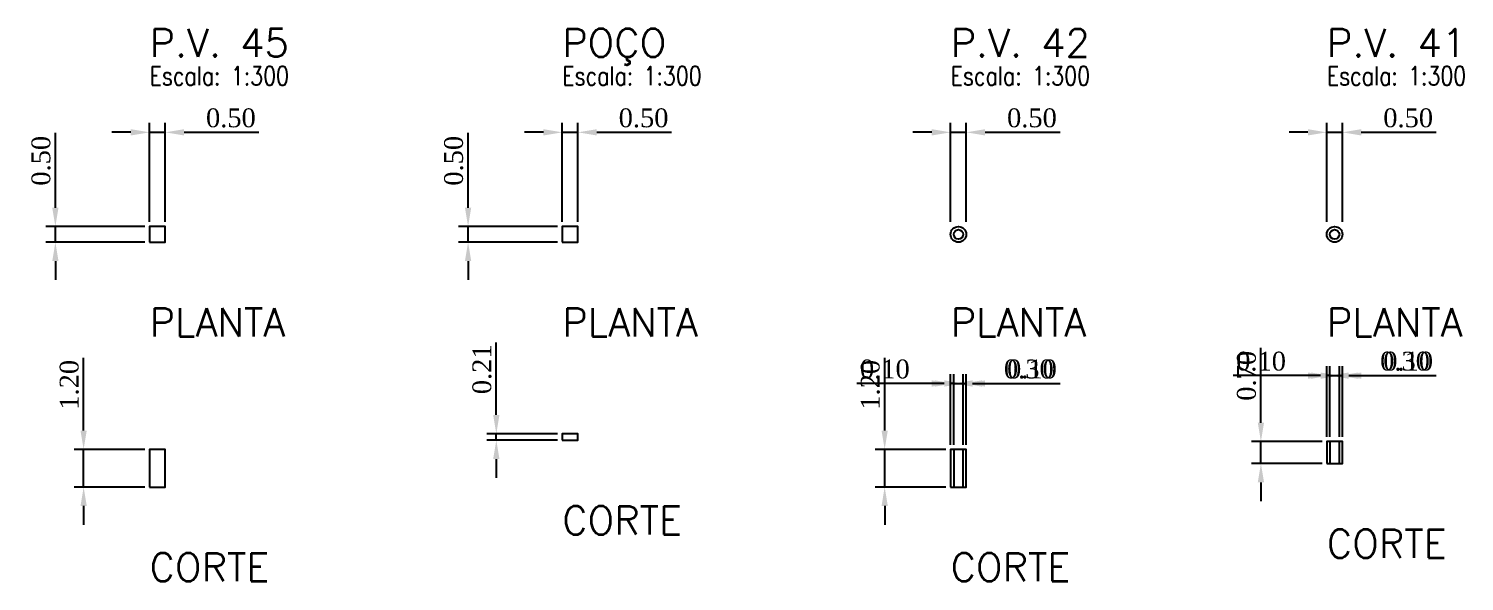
# Model space of a CAD drawing. Extents: x -44 to 14114764, y -20 to 289527804.
# Drawn here: x 359733.37 to 359779.12, y 7353290.87 to 7353308.47 of the extents above; entities that cross this region are included whole.
import ezdxf

# ---------------------------------------------------------------- set-up
doc = ezdxf.new("R2010")
doc.units = 0
doc.header["$PDMODE"] = 3
doc.header["$PDSIZE"] = 0.1
for name, color, linetype in [('DETALHE_POCO_COT', 8, 'Continuous'), ('DETALHE_POCO_FOR', 7, 'Continuous'), ('DETALHE_POCO_TIT', 5, 'Continuous'), ('DETALHE_POCO_TXT', 7, 'Continuous')]:
    doc.layers.add(name, color=color, linetype=linetype)
doc.styles.add('ROMANS', font='ROMANS.shx', dxfattribs={"height": 2})
doc.styles.get("Standard").update_dxf_attribs({"font": 'times.ttf'})
doc.dimstyles.new('ISO-25', dxfattribs={"dimtxt": 2.5, "dimasz": 2.5, "dimexe": 1.25, "dimexo": 0.625, "dimtad": 1, "dimtxsty": 'Standard', "dimcen": 2.5, "dimadec": 0, "dimazin": 0, "dimtfac": 1, "dimtmove": 0, "dimatfit": 3, "dimfxl": 1, "dimarcsym": 0})

# ---------------------------------------------------------------- blocks, each defined once
blk = doc.blocks.new('*D566')
at = {"layer": 'Defpoints', "color": 0, "transparency": 16777216}
for p in [(359737.721, 7353305.165), (359737.221, 7353302.165), (359737.721, 7353302.165)]:
    blk.add_point(p, dxfattribs=at)
at = {"layer": 'DETALHE_POCO_COT', "color": 0, "lineweight": -2, "transparency": 16777216}
for p, q in [((359737.221, 7353302.315), (359737.221, 7353305.465)), ((359737.721, 7353302.315), (359737.721, 7353305.465)), ((359736.621, 7353305.165), (359736.021, 7353305.165)), ((359737.221, 7353305.165), (359737.721, 7353305.165)), ((359738.321, 7353305.165), (359740.708, 7353305.165))]:
    blk.add_line(p, q, dxfattribs=at)
at = {"layer": 'DETALHE_POCO_COT', "color": 0, "transparency": 16777216}
for points in [[(359736.621, 7353305.265), (359736.621, 7353305.065), (359737.221, 7353305.165)], [(359738.321, 7353305.265), (359738.321, 7353305.065), (359737.721, 7353305.165)]]:
    blk.add_solid(points, dxfattribs=at)
at = {"layer": 'DETALHE_POCO_COT', "color": 0, "transparency": 16777216, "insert": (359739.814, 7353305.621), "char_height": 0.6, "attachment_point": 5}
blk.add_mtext('0.50', dxfattribs=at)
blk = doc.blocks.new('*D567')
at = {"layer": 'Defpoints', "color": 0, "transparency": 16777216}
for p in [(359734.221, 7353302.165), (359737.221, 7353302.165), (359737.221, 7353301.665)]:
    blk.add_point(p, dxfattribs=at)
at = {"layer": 'DETALHE_POCO_COT', "color": 0, "lineweight": -2, "transparency": 16777216}
for p, q in [((359734.221, 7353302.765), (359734.221, 7353305.152)), ((359737.071, 7353302.165), (359733.921, 7353302.165)), ((359734.221, 7353301.665), (359734.221, 7353302.165)), ((359737.071, 7353301.665), (359733.921, 7353301.665)), ((359734.221, 7353301.065), (359734.221, 7353300.465))]:
    blk.add_line(p, q, dxfattribs=at)
at = {"layer": 'DETALHE_POCO_COT', "color": 0, "transparency": 16777216}
for points in [[(359734.121, 7353302.765), (359734.321, 7353302.765), (359734.221, 7353302.165)], [(359734.121, 7353301.065), (359734.321, 7353301.065), (359734.221, 7353301.665)]]:
    blk.add_solid(points, dxfattribs=at)
at = {"layer": 'DETALHE_POCO_COT', "color": 0, "transparency": 16777216, "insert": (359733.765, 7353304.259), "char_height": 0.6, "attachment_point": 5, "rotation": 90}
blk.add_mtext('0.50', dxfattribs=at)
blk = doc.blocks.new('*D568')
at = {"layer": 'Defpoints', "color": 0, "transparency": 16777216}
for p in [(359735.121, 7353295.065), (359737.221, 7353295.065), (359737.221, 7353293.865)]:
    blk.add_point(p, dxfattribs=at)
at = {"layer": 'DETALHE_POCO_COT', "color": 0, "lineweight": -2, "transparency": 16777216}
for p, q in [((359735.121, 7353295.665), (359735.121, 7353297.98)), ((359737.071, 7353295.065), (359734.821, 7353295.065)), ((359735.121, 7353293.865), (359735.121, 7353295.065)), ((359737.071, 7353293.865), (359734.821, 7353293.865)), ((359735.121, 7353293.265), (359735.121, 7353292.665))]:
    blk.add_line(p, q, dxfattribs=at)
at = {"layer": 'DETALHE_POCO_COT', "color": 0, "transparency": 16777216}
for points in [[(359735.021, 7353295.665), (359735.221, 7353295.665), (359735.121, 7353295.065)], [(359735.021, 7353293.265), (359735.221, 7353293.265), (359735.121, 7353293.865)]]:
    blk.add_solid(points, dxfattribs=at)
at = {"layer": 'DETALHE_POCO_COT', "color": 0, "transparency": 16777216, "insert": (359734.665, 7353297.123), "char_height": 0.6, "attachment_point": 5, "rotation": 90}
blk.add_mtext('1.20', dxfattribs=at)
blk = doc.blocks.new('*D569')
at = {"layer": 'Defpoints', "color": 0, "transparency": 16777216}
for p in [(359750.872, 7353305.165), (359750.372, 7353302.165), (359750.872, 7353302.165)]:
    blk.add_point(p, dxfattribs=at)
at = {"layer": 'DETALHE_POCO_COT', "color": 0, "lineweight": -2, "transparency": 16777216}
for p, q in [((359750.372, 7353302.315), (359750.372, 7353305.465)), ((359750.872, 7353302.315), (359750.872, 7353305.465)), ((359749.772, 7353305.165), (359749.172, 7353305.165)), ((359750.372, 7353305.165), (359750.872, 7353305.165)), ((359751.472, 7353305.165), (359753.859, 7353305.165))]:
    blk.add_line(p, q, dxfattribs=at)
at = {"layer": 'DETALHE_POCO_COT', "color": 0, "transparency": 16777216}
for points in [[(359749.772, 7353305.265), (359749.772, 7353305.065), (359750.372, 7353305.165)], [(359751.472, 7353305.265), (359751.472, 7353305.065), (359750.872, 7353305.165)]]:
    blk.add_solid(points, dxfattribs=at)
at = {"layer": 'DETALHE_POCO_COT', "color": 0, "transparency": 16777216, "insert": (359752.965, 7353305.621), "char_height": 0.6, "attachment_point": 5}
blk.add_mtext('0.50', dxfattribs=at)
blk = doc.blocks.new('*D570')
at = {"layer": 'Defpoints', "color": 0, "transparency": 16777216}
for p in [(359747.372, 7353302.165), (359750.372, 7353302.165), (359750.372, 7353301.665)]:
    blk.add_point(p, dxfattribs=at)
at = {"layer": 'DETALHE_POCO_COT', "color": 0, "lineweight": -2, "transparency": 16777216}
for p, q in [((359747.372, 7353302.765), (359747.372, 7353305.152)), ((359750.222, 7353302.165), (359747.072, 7353302.165)), ((359747.372, 7353301.665), (359747.372, 7353302.165)), ((359750.222, 7353301.665), (359747.072, 7353301.665)), ((359747.372, 7353301.065), (359747.372, 7353300.465))]:
    blk.add_line(p, q, dxfattribs=at)
at = {"layer": 'DETALHE_POCO_COT', "color": 0, "transparency": 16777216}
for points in [[(359747.272, 7353302.765), (359747.472, 7353302.765), (359747.372, 7353302.165)], [(359747.272, 7353301.065), (359747.472, 7353301.065), (359747.372, 7353301.665)]]:
    blk.add_solid(points, dxfattribs=at)
at = {"layer": 'DETALHE_POCO_COT', "color": 0, "transparency": 16777216, "insert": (359746.916, 7353304.259), "char_height": 0.6, "attachment_point": 5, "rotation": 90}
blk.add_mtext('0.50', dxfattribs=at)
blk = doc.blocks.new('*D571')
at = {"layer": 'Defpoints', "color": 0, "transparency": 16777216}
for p in [(359748.272, 7353295.563), (359750.372, 7353295.563), (359750.372, 7353295.358)]:
    blk.add_point(p, dxfattribs=at)
at = {"layer": 'DETALHE_POCO_COT', "color": 0, "lineweight": -2, "transparency": 16777216}
for p, q in [((359748.272, 7353296.163), (359748.272, 7353298.473)), ((359750.222, 7353295.563), (359747.972, 7353295.563)), ((359750.222, 7353295.358), (359747.972, 7353295.358)), ((359748.272, 7353295.358), (359748.272, 7353295.563)), ((359748.272, 7353294.758), (359748.272, 7353294.158))]:
    blk.add_line(p, q, dxfattribs=at)
at = {"layer": 'DETALHE_POCO_COT', "color": 0, "transparency": 16777216}
for points in [[(359748.172, 7353296.163), (359748.372, 7353296.163), (359748.272, 7353295.563)], [(359748.172, 7353294.758), (359748.372, 7353294.758), (359748.272, 7353295.358)]]:
    blk.add_solid(points, dxfattribs=at)
at = {"layer": 'DETALHE_POCO_COT', "color": 0, "transparency": 16777216, "insert": (359747.816, 7353297.618), "char_height": 0.6, "attachment_point": 5, "rotation": 90}
blk.add_mtext('0.21', dxfattribs=at)
blk = doc.blocks.new('*D572')
at = {"layer": 'Defpoints', "color": 0, "transparency": 16777216}
for p in [(359763.248, 7353305.165), (359762.748, 7353302.165), (359763.248, 7353302.165)]:
    blk.add_point(p, dxfattribs=at)
at = {"layer": 'DETALHE_POCO_COT', "color": 0, "lineweight": -2, "transparency": 16777216}
for p, q in [((359762.748, 7353302.315), (359762.748, 7353305.465)), ((359763.248, 7353302.315), (359763.248, 7353305.465)), ((359762.148, 7353305.165), (359761.548, 7353305.165)), ((359762.748, 7353305.165), (359763.248, 7353305.165)), ((359763.848, 7353305.165), (359766.235, 7353305.165))]:
    blk.add_line(p, q, dxfattribs=at)
at = {"layer": 'DETALHE_POCO_COT', "color": 0, "transparency": 16777216}
for points in [[(359762.148, 7353305.265), (359762.148, 7353305.065), (359762.748, 7353305.165)], [(359763.848, 7353305.265), (359763.848, 7353305.065), (359763.248, 7353305.165)]]:
    blk.add_solid(points, dxfattribs=at)
at = {"layer": 'DETALHE_POCO_COT', "color": 0, "transparency": 16777216, "insert": (359765.341, 7353305.621), "char_height": 0.6, "attachment_point": 5}
blk.add_mtext('0.50', dxfattribs=at)
blk = doc.blocks.new('*D573')
at = {"layer": 'Defpoints', "color": 0, "transparency": 16777216}
for p in [(359760.648, 7353295.065), (359762.748, 7353295.065), (359762.748, 7353293.865)]:
    blk.add_point(p, dxfattribs=at)
at = {"layer": 'DETALHE_POCO_COT', "color": 0, "lineweight": -2, "transparency": 16777216}
for p, q in [((359760.648, 7353295.665), (359760.648, 7353297.98)), ((359762.598, 7353295.065), (359760.348, 7353295.065)), ((359760.648, 7353293.865), (359760.648, 7353295.065)), ((359762.598, 7353293.865), (359760.348, 7353293.865)), ((359760.648, 7353293.265), (359760.648, 7353292.665))]:
    blk.add_line(p, q, dxfattribs=at)
at = {"layer": 'DETALHE_POCO_COT', "color": 0, "transparency": 16777216}
for points in [[(359760.548, 7353295.665), (359760.748, 7353295.665), (359760.648, 7353295.065)], [(359760.548, 7353293.265), (359760.748, 7353293.265), (359760.648, 7353293.865)]]:
    blk.add_solid(points, dxfattribs=at)
at = {"layer": 'DETALHE_POCO_COT', "color": 0, "transparency": 16777216, "insert": (359760.192, 7353297.123), "char_height": 0.6, "attachment_point": 5, "rotation": 90}
blk.add_mtext('1.20', dxfattribs=at)
blk = doc.blocks.new('*D574')
at = {"layer": 'Defpoints', "color": 0, "transparency": 16777216}
for p in [(359762.848, 7353297.165), (359762.748, 7353295.065), (359762.848, 7353295.065)]:
    blk.add_point(p, dxfattribs=at)
at = {"layer": 'DETALHE_POCO_COT', "color": 0, "lineweight": -2, "transparency": 16777216}
for p, q in [((359762.748, 7353295.215), (359762.748, 7353297.465)), ((359762.848, 7353295.215), (359762.848, 7353297.465)), ((359762.148, 7353297.165), (359759.761, 7353297.165)), ((359762.848, 7353297.165), (359762.748, 7353297.165)), ((359763.448, 7353297.165), (359764.048, 7353297.165))]:
    blk.add_line(p, q, dxfattribs=at)
at = {"layer": 'DETALHE_POCO_COT', "color": 0, "transparency": 16777216}
for points in [[(359762.148, 7353297.265), (359762.148, 7353297.065), (359762.748, 7353297.165)], [(359763.448, 7353297.265), (359763.448, 7353297.065), (359762.848, 7353297.165)]]:
    blk.add_solid(points, dxfattribs=at)
at = {"layer": 'DETALHE_POCO_COT', "color": 0, "transparency": 16777216, "insert": (359760.654, 7353297.621), "char_height": 0.6, "attachment_point": 5}
blk.add_mtext('0.10', dxfattribs=at)
blk = doc.blocks.new('*D575')
at = {"layer": 'Defpoints', "color": 0, "transparency": 16777216}
for p in [(359763.148, 7353297.165), (359762.848, 7353295.065), (359763.148, 7353295.065)]:
    blk.add_point(p, dxfattribs=at)
at = {"layer": 'DETALHE_POCO_COT', "color": 0, "lineweight": -2, "transparency": 16777216}
for p, q in [((359762.848, 7353295.215), (359762.848, 7353297.465)), ((359763.148, 7353295.215), (359763.148, 7353297.465)), ((359762.248, 7353297.165), (359761.648, 7353297.165)), ((359762.848, 7353297.165), (359763.148, 7353297.165)), ((359763.748, 7353297.165), (359766.135, 7353297.165))]:
    blk.add_line(p, q, dxfattribs=at)
at = {"layer": 'DETALHE_POCO_COT', "color": 0, "transparency": 16777216}
for points in [[(359762.248, 7353297.265), (359762.248, 7353297.065), (359762.848, 7353297.165)], [(359763.748, 7353297.265), (359763.748, 7353297.065), (359763.148, 7353297.165)]]:
    blk.add_solid(points, dxfattribs=at)
at = {"layer": 'DETALHE_POCO_COT', "color": 0, "transparency": 16777216, "insert": (359765.241, 7353297.621), "char_height": 0.6, "attachment_point": 5}
blk.add_mtext('0.30', dxfattribs=at)
blk = doc.blocks.new('*D576')
at = {"layer": 'Defpoints', "color": 0, "transparency": 16777216}
for p in [(359763.248, 7353297.165), (359763.148, 7353295.065), (359763.248, 7353295.065)]:
    blk.add_point(p, dxfattribs=at)
at = {"layer": 'DETALHE_POCO_COT', "color": 0, "lineweight": -2, "transparency": 16777216}
for p, q in [((359763.148, 7353295.215), (359763.148, 7353297.465)), ((359763.248, 7353295.215), (359763.248, 7353297.465)), ((359762.548, 7353297.165), (359761.948, 7353297.165)), ((359763.148, 7353297.165), (359763.248, 7353297.165)), ((359763.848, 7353297.165), (359766.235, 7353297.165))]:
    blk.add_line(p, q, dxfattribs=at)
at = {"layer": 'DETALHE_POCO_COT', "color": 0, "transparency": 16777216}
for points in [[(359762.548, 7353297.265), (359762.548, 7353297.065), (359763.148, 7353297.165)], [(359763.848, 7353297.265), (359763.848, 7353297.065), (359763.248, 7353297.165)]]:
    blk.add_solid(points, dxfattribs=at)
at = {"layer": 'DETALHE_POCO_COT', "color": 0, "transparency": 16777216, "insert": (359765.341, 7353297.621), "char_height": 0.6, "attachment_point": 5}
blk.add_mtext('0.10', dxfattribs=at)
blk = doc.blocks.new('*D577')
at = {"layer": 'Defpoints', "color": 0, "transparency": 16777216}
for p in [(359775.237, 7353305.165), (359774.737, 7353302.165), (359775.237, 7353302.165)]:
    blk.add_point(p, dxfattribs=at)
at = {"layer": 'DETALHE_POCO_COT', "color": 0, "lineweight": -2, "transparency": 16777216}
for p, q in [((359774.737, 7353302.315), (359774.737, 7353305.465)), ((359775.237, 7353302.315), (359775.237, 7353305.465)), ((359774.137, 7353305.165), (359773.537, 7353305.165)), ((359774.737, 7353305.165), (359775.237, 7353305.165)), ((359775.837, 7353305.165), (359778.223, 7353305.165))]:
    blk.add_line(p, q, dxfattribs=at)
at = {"layer": 'DETALHE_POCO_COT', "color": 0, "transparency": 16777216}
for points in [[(359774.137, 7353305.265), (359774.137, 7353305.065), (359774.737, 7353305.165)], [(359775.837, 7353305.265), (359775.837, 7353305.065), (359775.237, 7353305.165)]]:
    blk.add_solid(points, dxfattribs=at)
at = {"layer": 'DETALHE_POCO_COT', "color": 0, "transparency": 16777216, "insert": (359777.33, 7353305.621), "char_height": 0.6, "attachment_point": 5}
blk.add_mtext('0.50', dxfattribs=at)
blk = doc.blocks.new('*D578')
at = {"layer": 'Defpoints', "color": 0, "transparency": 16777216}
for p in [(359772.637, 7353295.315), (359774.737, 7353295.315), (359774.737, 7353294.615)]:
    blk.add_point(p, dxfattribs=at)
at = {"layer": 'DETALHE_POCO_COT', "color": 0, "lineweight": -2, "transparency": 16777216}
for p, q in [((359772.637, 7353295.915), (359772.637, 7353298.302)), ((359774.587, 7353295.315), (359772.337, 7353295.315)), ((359772.637, 7353294.615), (359772.637, 7353295.315)), ((359774.587, 7353294.615), (359772.337, 7353294.615)), ((359772.637, 7353294.015), (359772.637, 7353293.415))]:
    blk.add_line(p, q, dxfattribs=at)
at = {"layer": 'DETALHE_POCO_COT', "color": 0, "transparency": 16777216}
for points in [[(359772.537, 7353295.915), (359772.737, 7353295.915), (359772.637, 7353295.315)], [(359772.537, 7353294.015), (359772.737, 7353294.015), (359772.637, 7353294.615)]]:
    blk.add_solid(points, dxfattribs=at)
at = {"layer": 'DETALHE_POCO_COT', "color": 0, "transparency": 16777216, "insert": (359772.181, 7353297.409), "char_height": 0.6, "attachment_point": 5, "rotation": 90}
blk.add_mtext('0.70', dxfattribs=at)
blk = doc.blocks.new('*D579')
at = {"layer": 'Defpoints', "color": 0, "transparency": 16777216}
for p in [(359774.837, 7353297.415), (359774.737, 7353295.315), (359774.837, 7353295.315)]:
    blk.add_point(p, dxfattribs=at)
at = {"layer": 'DETALHE_POCO_COT', "color": 0, "lineweight": -2, "transparency": 16777216}
for p, q in [((359774.137, 7353297.415), (359771.75, 7353297.415)), ((359774.737, 7353295.465), (359774.737, 7353297.715)), ((359774.837, 7353297.415), (359774.737, 7353297.415)), ((359774.837, 7353295.465), (359774.837, 7353297.715)), ((359775.437, 7353297.415), (359776.037, 7353297.415))]:
    blk.add_line(p, q, dxfattribs=at)
at = {"layer": 'DETALHE_POCO_COT', "color": 0, "transparency": 16777216}
for points in [[(359774.137, 7353297.515), (359774.137, 7353297.315), (359774.737, 7353297.415)], [(359775.437, 7353297.515), (359775.437, 7353297.315), (359774.837, 7353297.415)]]:
    blk.add_solid(points, dxfattribs=at)
at = {"layer": 'DETALHE_POCO_COT', "color": 0, "transparency": 16777216, "insert": (359772.643, 7353297.871), "char_height": 0.6, "attachment_point": 5}
blk.add_mtext('0.10', dxfattribs=at)
blk = doc.blocks.new('*D580')
at = {"layer": 'Defpoints', "color": 0, "transparency": 16777216}
for p in [(359775.137, 7353297.415), (359774.837, 7353295.315), (359775.137, 7353295.315)]:
    blk.add_point(p, dxfattribs=at)
at = {"layer": 'DETALHE_POCO_COT', "color": 0, "lineweight": -2, "transparency": 16777216}
for p, q in [((359774.237, 7353297.415), (359773.637, 7353297.415)), ((359774.837, 7353295.465), (359774.837, 7353297.715)), ((359774.837, 7353297.415), (359775.137, 7353297.415)), ((359775.137, 7353295.465), (359775.137, 7353297.715)), ((359775.737, 7353297.415), (359778.123, 7353297.415))]:
    blk.add_line(p, q, dxfattribs=at)
at = {"layer": 'DETALHE_POCO_COT', "color": 0, "transparency": 16777216}
for points in [[(359774.237, 7353297.515), (359774.237, 7353297.315), (359774.837, 7353297.415)], [(359775.737, 7353297.515), (359775.737, 7353297.315), (359775.137, 7353297.415)]]:
    blk.add_solid(points, dxfattribs=at)
at = {"layer": 'DETALHE_POCO_COT', "color": 0, "transparency": 16777216, "insert": (359777.23, 7353297.871), "char_height": 0.6, "attachment_point": 5}
blk.add_mtext('0.30', dxfattribs=at)
blk = doc.blocks.new('*D581')
at = {"layer": 'Defpoints', "color": 0, "transparency": 16777216}
for p in [(359775.237, 7353297.415), (359775.137, 7353295.315), (359775.237, 7353295.315)]:
    blk.add_point(p, dxfattribs=at)
at = {"layer": 'DETALHE_POCO_COT', "color": 0, "lineweight": -2, "transparency": 16777216}
for p, q in [((359774.537, 7353297.415), (359773.937, 7353297.415)), ((359775.137, 7353295.465), (359775.137, 7353297.715)), ((359775.137, 7353297.415), (359775.237, 7353297.415)), ((359775.237, 7353295.465), (359775.237, 7353297.715)), ((359775.837, 7353297.415), (359778.223, 7353297.415))]:
    blk.add_line(p, q, dxfattribs=at)
at = {"layer": 'DETALHE_POCO_COT', "color": 0, "transparency": 16777216}
for points in [[(359774.537, 7353297.515), (359774.537, 7353297.315), (359775.137, 7353297.415)], [(359775.837, 7353297.515), (359775.837, 7353297.315), (359775.237, 7353297.415)]]:
    blk.add_solid(points, dxfattribs=at)
at = {"layer": 'DETALHE_POCO_COT', "color": 0, "transparency": 16777216, "insert": (359777.33, 7353297.871), "char_height": 0.6, "attachment_point": 5}
blk.add_mtext('0.10', dxfattribs=at)

msp = doc.modelspace()

# ---------------------------------------------------------------- linework, layer by layer
at = {"layer": 'DETALHE_POCO_FOR', "linetype": 'Continuous'}
for points in [[(359737.221, 7353301.665), (359737.721, 7353301.665), (359737.721, 7353302.165), (359737.221, 7353302.165)], [(359737.221, 7353301.665), (359737.721, 7353301.665), (359737.721, 7353302.165), (359737.221, 7353302.165)], [(359750.372, 7353301.665), (359750.872, 7353301.665), (359750.872, 7353302.165), (359750.372, 7353302.165)], [(359750.372, 7353301.665), (359750.872, 7353301.665), (359750.872, 7353302.165), (359750.372, 7353302.165)], [(359750.372, 7353295.358), (359750.872, 7353295.358), (359750.872, 7353295.563), (359750.372, 7353295.563)], [(359750.372, 7353295.358), (359750.872, 7353295.358), (359750.872, 7353295.563), (359750.372, 7353295.563)], [(359774.737, 7353294.615), (359775.237, 7353294.615), (359775.237, 7353295.315), (359774.737, 7353295.315)], [(359774.837, 7353294.615), (359775.137, 7353294.615), (359775.137, 7353295.315), (359774.837, 7353295.315)], [(359737.221, 7353293.865), (359737.721, 7353293.865), (359737.721, 7353295.065), (359737.221, 7353295.065)], [(359737.221, 7353293.865), (359737.721, 7353293.865), (359737.721, 7353295.065), (359737.221, 7353295.065)], [(359762.748, 7353293.865), (359763.248, 7353293.865), (359763.248, 7353295.065), (359762.748, 7353295.065)], [(359762.848, 7353293.865), (359763.148, 7353293.865), (359763.148, 7353295.065), (359762.848, 7353295.065)]]:
    msp.add_lwpolyline(points, close=True, dxfattribs=at)
for centre, radius in [((359762.998, 7353301.915), 0.25), ((359762.998, 7353301.915), 0.15), ((359774.987, 7353301.915), 0.25), ((359774.987, 7353301.915), 0.15)]:
    msp.add_circle(centre, radius, dxfattribs=at)

# ---------------------------------------------------------------- texts
at = {"layer": 'DETALHE_POCO_TIT', "linetype": 'Continuous', "style": 'ROMANS'}
for s, p in [('P.V. 45', (359737.221, 7353307.565)), ('POÇO', (359750.372, 7353307.565)), ('P.V. 42', (359762.748, 7353307.565)), ('P.V. 41', (359774.737, 7353307.565)), ('PLANTA', (359737.221, 7353298.665)), ('PLANTA', (359750.372, 7353298.665)), ('PLANTA', (359762.748, 7353298.665)), ('PLANTA', (359774.737, 7353298.665)), ('CORTE', (359750.372, 7353292.358)), ('CORTE', (359774.737, 7353291.615)), ('CORTE', (359737.221, 7353290.865)), ('CORTE', (359762.748, 7353290.865))]:
    msp.add_text(s, height=0.9, dxfattribs=at).set_placement(p)
at = {"layer": 'DETALHE_POCO_TXT', "linetype": 'Continuous', "style": 'ROMANS', "width": 0.8}
for p in [(359737.221, 7353306.665), (359750.372, 7353306.665), (359762.748, 7353306.665), (359774.737, 7353306.665)]:
    msp.add_text('Escala: 1:300', height=0.6, dxfattribs=at).set_placement(p)

# ---------------------------------------------------------------- dimensions: what is measured, and where the dimension line sits
at = {"layer": 'DETALHE_POCO_COT'}
for base, p1, p2, text, override, picture, middle in [((359737.721, 7353305.165), (359737.221, 7353302.165), (359737.721, 7353302.165), '0.50', {"dimscale": 0.24, "dimzin": 0}, '*D566', (359739.814, 7353305.621)), ((359750.872, 7353305.165), (359750.372, 7353302.165), (359750.872, 7353302.165), '0.50', {"dimscale": 0.24, "dimzin": 0}, '*D569', (359752.965, 7353305.621)), ((359763.248, 7353305.165), (359762.748, 7353302.165), (359763.248, 7353302.165), '0.50', {"dimscale": 0.24, "dimzin": 0}, '*D572', (359765.341, 7353305.621)), ((359775.237, 7353305.165), (359774.737, 7353302.165), (359775.237, 7353302.165), '0.50', {"dimscale": 0.24, "dimzin": 0}, '*D577', (359777.33, 7353305.621)), ((359762.848, 7353297.165), (359762.748, 7353295.065), (359762.848, 7353295.065), '0.10', {"dimscale": 0.24, "dimjust": 1, "dimzin": 0}, '*D574', (359760.654, 7353297.621)), ((359763.148, 7353297.165), (359762.848, 7353295.065), (359763.148, 7353295.065), '0.30', {"dimscale": 0.24, "dimzin": 0}, '*D575', (359765.241, 7353297.621)), ((359763.248, 7353297.165), (359763.148, 7353295.065), (359763.248, 7353295.065), '0.10', {"dimscale": 0.24, "dimjust": 2, "dimzin": 0}, '*D576', (359765.341, 7353297.621)), ((359774.837, 7353297.415), (359774.737, 7353295.315), (359774.837, 7353295.315), '0.10', {"dimscale": 0.24, "dimjust": 1, "dimzin": 0}, '*D579', (359772.643, 7353297.871)), ((359775.137, 7353297.415), (359774.837, 7353295.315), (359775.137, 7353295.315), '0.30', {"dimscale": 0.24, "dimzin": 0}, '*D580', (359777.23, 7353297.871)), ((359775.237, 7353297.415), (359775.137, 7353295.315), (359775.237, 7353295.315), '0.10', {"dimscale": 0.24, "dimjust": 2, "dimzin": 0}, '*D581', (359777.33, 7353297.871))]:
    dim = msp.add_linear_dim(base=base, p1=p1, p2=p2, text=text, dimstyle='ISO-25', override=override, dxfattribs=at)
    dim.commit()
    dim.dimension.update_dxf_attribs({"geometry": picture, "text_midpoint": middle})
for base, p1, p2, text, picture, middle in [((359734.221, 7353302.165), (359737.221, 7353301.665), (359737.221, 7353302.165), '0.50', '*D567', (359733.765, 7353304.259)), ((359747.372, 7353302.165), (359750.372, 7353301.665), (359750.372, 7353302.165), '0.50', '*D570', (359746.916, 7353304.259)), ((359748.272, 7353295.563), (359750.372, 7353295.358), (359750.372, 7353295.563), '0.21', '*D571', (359747.816, 7353297.618)), ((359735.121, 7353295.065), (359737.221, 7353293.865), (359737.221, 7353295.065), '1.20', '*D568', (359734.665, 7353297.123)), ((359760.648, 7353295.065), (359762.748, 7353293.865), (359762.748, 7353295.065), '1.20', '*D573', (359760.192, 7353297.123)), ((359772.637, 7353295.315), (359774.737, 7353294.615), (359774.737, 7353295.315), '0.70', '*D578', (359772.181, 7353297.409))]:
    dim = msp.add_linear_dim(base=base, p1=p1, p2=p2, angle=90, text=text, dimstyle='ISO-25', override={"dimscale": 0.24, "dimzin": 0}, dxfattribs=at)
    dim.commit()
    dim.dimension.update_dxf_attribs({"geometry": picture, "text_midpoint": middle})

doc.saveas('drawing.dxf')
